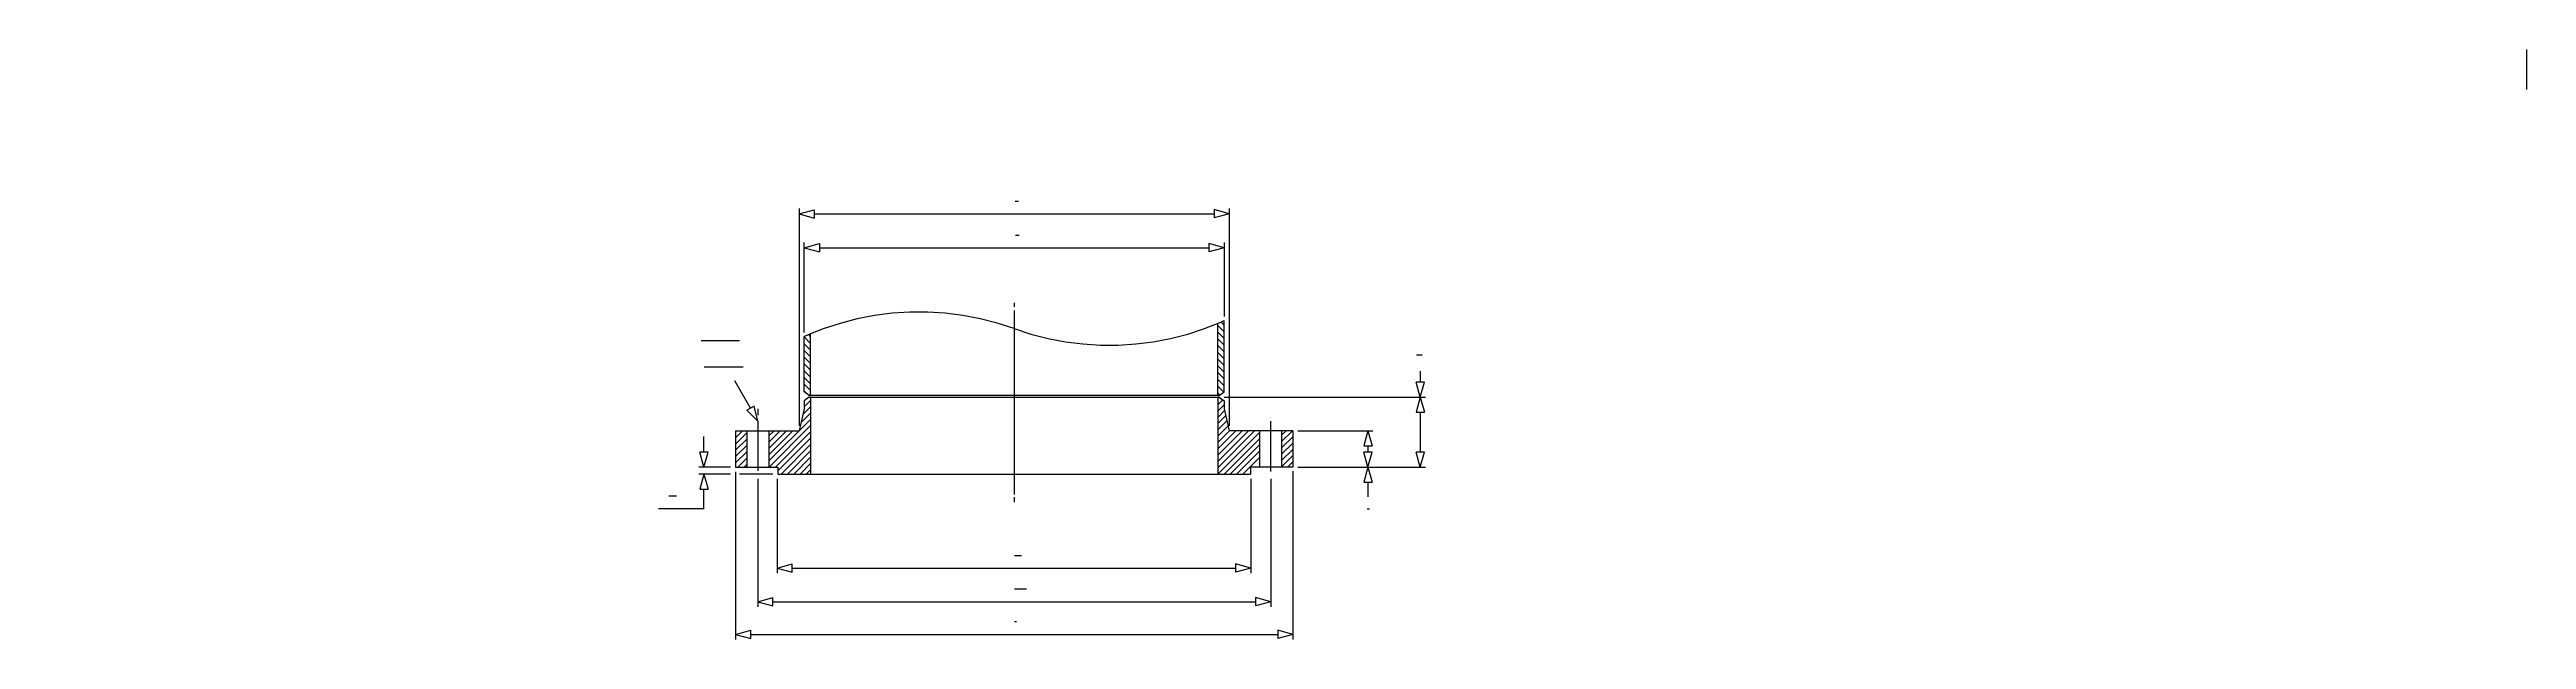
# Model space of a CAD drawing. Extents: x -623 to 3272, y 275 to 1203.
import ezdxf

# ---------------------------------------------------------------- set-up
doc = ezdxf.new("R2010")
doc.units = 0
doc.header["$MEASUREMENT"] = 0
doc.layers.get('0').update_dxf_attribs({"linetype": 'CONTINUOUS'})
doc.layers.add('-1', color=7, linetype='CONTINUOUS')
doc.layers.add('1', color=7, linetype='CONTINUOUS')

msp = doc.modelspace()

# ---------------------------------------------------------------- linework, layer by layer
at = {"layer": '-1', "color": 3, "linetype": 'Continuous'}
for p, q in [((579.8, 944.9), (1208.4, 944.9)), ((564.1, 891.4), (587.8, 897.9)), ((587.8, 897.9), (587.8, 884.8)), ((1224.1, 891.4), (1200.4, 897.9)), ((1200.4, 897.9), (1200.4, 884.8)), ((564.1, 891.4), (587.8, 884.8)), ((587.8, 891.4), (1200.4, 891.4)), ((1224.1, 891.4), (1200.4, 884.8)), ((479.4, 639.1), (454.9, 682.2)), ((485.1, 642.3), (473.7, 635.8)), ((491.1, 618.5), (473.7, 635.8)), ((491.1, 618.5), (485.1, 642.3)), ((406.4, 570.2), (406.4, 594.4)), ((1340.1, 603.6), (1458.1, 603.6)), ((448.1, 546.5), (398.4, 546.5)), ((406.4, 546.5), (399.8, 570.2)), ((412.9, 570.2), (399.8, 570.2)), ((406.4, 546.5), (412.9, 570.2)), ((448, 535.6), (398.4, 535.6)), ((406.4, 535.6), (399.8, 511.9)), ((399.8, 511.9), (412.9, 511.9)), ((406.4, 535.6), (412.9, 511.9)), ((406.4, 481.1), (406.4, 511.9)), ((456.1, 538.9), (456.1, 275.5)), ((514.6, 535.6), (462.3, 535.6)), ((491.1, 528), (491.1, 326.9)), ((521.5, 528), (521.5, 379.6)), ((1266, 528), (1266, 379.6)), ((1297.4, 528), (1297.4, 326.9)), ((1332.1, 540.3), (1332.1, 275.5)), ((406.4, 481.1), (335.1, 481.1)), ((521.5, 387.6), (545.2, 394.2)), ((545.2, 381.1), (545.2, 394.2)), ((1266, 387.6), (1242.3, 394.2)), ((1242.3, 394.2), (1242.3, 381.1)), ((521.5, 387.6), (545.2, 381.1)), ((545.2, 387.6), (1242.3, 387.6)), ((1266, 387.6), (1242.3, 381.1)), ((491.1, 334.9), (514.8, 341.4)), ((491.1, 334.9), (514.8, 328.3)), ((514.8, 328.3), (514.8, 341.4)), ((514.8, 334.9), (1273.7, 334.9)), ((1297.4, 334.9), (1273.7, 341.4)), ((1273.7, 341.4), (1273.7, 328.3)), ((1297.4, 334.9), (1273.7, 328.3)), ((456.1, 283.5), (479.8, 290)), ((456.1, 283.5), (479.8, 276.9)), ((479.8, 276.9), (479.8, 290)), ((479.8, 283.5), (1308.4, 283.5)), ((1332.1, 283.5), (1308.4, 290)), ((1308.4, 290), (1308.4, 276.9)), ((1332.1, 283.5), (1308.4, 276.9))]:
    msp.add_line(p, q, dxfattribs=at)
at = {"layer": '-1', "color": 5, "linetype": 'Continuous'}
for p, q in [((895.9, 964.9), (900.9, 964.9)), ((896.1, 911.4), (902.1, 911.4)), ((1526.8, 723), (1535.8, 723)), ((351.2, 501.2), (363.2, 501.2)), ((1448.9, 480.9), (1452.9, 480.9)), ((894.5, 407.6), (905.5, 407.6)), ((894.5, 354.9), (913.5, 354.9)), ((894.6, 303.5), (897.6, 303.5))]:
    msp.add_line(p, q, dxfattribs=at)
at = {"layer": '-1', "color": 2, "linetype": 'Continuous'}
for p, q in [((402.1, 745.4), (462.1, 745.4)), ((406.9, 704.4), (467.9, 704.4))]:
    msp.add_line(p, q, dxfattribs=at)
at = {"layer": '-1', "color": 7, "linetype": 'Continuous'}
for p, q in [((564.1, 637.9), (556.1, 603.6)), ((571.7, 656.6), (564.1, 650.8)), ((564.1, 650.8), (564.1, 637.9)), ((571.7, 656.6), (574.1, 656.6)), ((571.7, 656.6), (574.1, 656.6)), ((574.1, 656.6), (574.1, 535.6)), ((456.1, 603.6), (556.1, 603.6)), ((473.6, 603.6), (473.6, 546.5)), ((508.6, 603.6), (508.6, 546.5)), ((1332.1, 603.6), (1232.1, 603.6)), ((1279.6, 603.6), (1279.6, 546.5)), ((1314.6, 603.6), (1314.6, 546.5)), ((456.1, 546.5), (522.6, 546.5)), ((1332.1, 546.5), (1265.6, 546.5)), ((522.6, 535.6), (1265.6, 535.6))]:
    msp.add_line(p, q, dxfattribs=at)
at = {"layer": '1', "color": 3, "linetype": 'Continuous'}
for p, q in [((3271.8, 1203.1), (3271.8, 1140.4)), ((556.1, 952.9), (556.1, 611.6)), ((556.1, 944.6), (579.8, 951.1)), ((556.1, 944.6), (579.8, 938)), ((579.8, 951.1), (579.8, 938)), ((579.8, 951.1), (579.8, 938)), ((1232.1, 944.9), (1208.4, 951.5)), ((1208.4, 951.5), (1208.4, 938.3)), ((1232.1, 944.9), (1208.4, 938.3)), ((1232.1, 952.9), (1232.1, 611.6)), ((564.1, 758.3), (564.1, 899.4)), ((587.8, 897.9), (587.8, 884.8)), ((1224.1, 899.4), (1224.1, 783.2)), ((1532.6, 656.6), (1526.1, 680.3)), ((1539.2, 680.3), (1526.1, 680.3)), ((1532.6, 697.6), (1532.6, 680.3)), ((1532.6, 656.6), (1539.2, 680.3)), ((1224.5, 656.6), (1540.6, 656.6)), ((1532.6, 656.6), (1526.1, 632.9)), ((1526.1, 632.9), (1539.2, 632.9)), ((1532.6, 656.6), (1539.2, 632.9)), ((1532.6, 632.9), (1532.6, 570.2)), ((1450.1, 603.6), (1443.6, 579.9)), ((1450.1, 603.6), (1456.7, 579.9)), ((1339.9, 546.5), (1540.6, 546.5)), ((1443.6, 579.9), (1456.7, 579.9)), ((1450.1, 546.5), (1443.6, 570.2)), ((1456.7, 570.2), (1443.6, 570.2)), ((1450.1, 546.5), (1443.6, 522.8)), ((1450.1, 579.9), (1450.1, 570.2)), ((1450.1, 546.5), (1456.7, 570.2)), ((1450.1, 546.5), (1456.7, 522.8)), ((1532.6, 546.5), (1526.1, 570.2)), ((1539.2, 570.2), (1526.1, 570.2)), ((1532.6, 546.5), (1539.2, 570.2)), ((1443.6, 522.8), (1456.7, 522.8)), ((1450.1, 522.8), (1450.1, 500))]:
    msp.add_line(p, q, dxfattribs=at)
at = {"layer": '1', "color": 4, "linetype": 'Continuous'}
for p, q in [((647.3, 779.5), (620.3, 772.5)), ((674.6, 784.8), (647.3, 779.5)), ((702.3, 788.3), (674.6, 784.8)), ((730, 790.1), (702.3, 788.3)), ((757.9, 790.1), (730, 790.1)), ((785.7, 788.4), (757.9, 790.1)), ((813.3, 784.9), (785.7, 788.4)), ((840.7, 779.7), (813.3, 784.9)), ((867.6, 772.9), (840.7, 779.7)), ((894.1, 805), (894.1, 798.5)), ((894.1, 792.9), (894.1, 503.5)), ((568, 753.6), (564.1, 751.8)), ((564.1, 664.7), (564.1, 751.8)), ((574.1, 741.1), (564.1, 751.1)), ((574.1, 730.5), (564.1, 740.5)), ((574.1, 756.1), (568, 753.6)), ((574.1, 751.7), (571, 754.8)), ((593.9, 763.9), (574.1, 756.1)), ((574.1, 658.9), (574.1, 756.1)), ((620.3, 772.5), (593.9, 763.9)), ((894.1, 764.3), (867.6, 772.9)), ((894.1, 764.3), (920.5, 755.7)), ((920.5, 755.7), (947.4, 748.8)), ((947.4, 748.8), (974.6, 743.6)), ((974.6, 743.6), (1002.2, 740.1)), ((1002.2, 740.1), (1029.9, 738.4)), ((1057.6, 738.4), (1085.3, 740.1)), ((1085.3, 740.1), (1112.8, 743.6)), ((1112.8, 743.6), (1140.1, 748.8)), ((1140.1, 748.8), (1167, 755.7)), ((1167, 755.7), (1193.4, 764.3)), ((1193.4, 764.3), (1219.2, 774.5)), ((1214.1, 658.9), (1214.1, 772.5)), ((1224.1, 759.3), (1214.1, 769.3)), ((1224.1, 748.7), (1214.1, 758.7)), ((1224.1, 738.1), (1214.1, 748.1)), ((1219.2, 774.5), (1224.1, 776.8)), ((1224.1, 769.9), (1219.4, 774.6)), ((1224.1, 664.7), (1224.1, 776.8)), ((574.1, 719.9), (564.1, 729.9)), ((574.1, 709.3), (564.1, 719.3)), ((574.1, 698.7), (564.1, 708.7)), ((1029.9, 738.4), (1057.6, 738.4)), ((1224.1, 727.5), (1214.1, 737.5)), ((1224.1, 716.9), (1214.1, 726.9)), ((1224.1, 706.3), (1214.1, 716.3)), ((1224.1, 695.7), (1214.1, 705.7)), ((574.1, 688.1), (564.1, 698.1)), ((574.1, 677.5), (564.1, 687.5)), ((574.1, 666.9), (564.1, 676.9)), ((570.7, 659.7), (564.1, 666.2)), ((571.7, 658.9), (564.1, 664.7)), ((1224.1, 685.1), (1214.1, 695.1)), ((1224.1, 674.5), (1214.1, 684.5)), ((1223.6, 664.3), (1214.1, 673.9)), ((1217.6, 659.7), (1214.1, 663.2)), ((1216.5, 658.9), (1224.1, 664.7)), ((491.1, 638.1), (491.1, 628.3)), ((574.1, 631.5), (559.2, 616.6)), ((574.1, 641.4), (562.2, 629.5)), ((574.1, 651.3), (564.1, 641.3)), ((571.7, 658.9), (574.1, 658.9)), ((571.7, 658.9), (574.1, 658.9)), ((1216.5, 658.9), (574.1, 658.9)), ((1222, 652.4), (1214.1, 644.5)), ((1224.1, 644.6), (1214.1, 634.6)), ((1224.7, 635.3), (1214.1, 624.7)), ((1226.6, 627.3), (1214.1, 614.8)), ((467, 603.6), (456.1, 592.7)), ((473.6, 600.3), (456.1, 582.8)), ((473.6, 590.4), (456.1, 572.9)), ((491.1, 618.5), (491.1, 540.6)), ((574.1, 621.6), (508.6, 556.1)), ((546.2, 603.6), (508.6, 566)), ((536.3, 603.6), (508.6, 575.9)), ((526.4, 603.6), (508.6, 585.8)), ((516.5, 603.6), (508.6, 595.7)), ((574.1, 611.7), (508.9, 546.5)), ((574.1, 601.8), (518.8, 546.5)), ((574.1, 591.9), (522.6, 540.4)), ((1228.5, 619.2), (1214.1, 604.9)), ((1230.3, 611.2), (1214.1, 595)), ((1252.4, 603.6), (1214.1, 565.3)), ((1262.3, 603.6), (1214.1, 555.4)), ((1272.2, 603.6), (1214.1, 545.5)), ((1242.5, 603.6), (1214.1, 575.2)), ((1232.6, 603.6), (1214.1, 585.1)), ((1279.6, 601.1), (1214.1, 535.6)), ((1279.6, 591.2), (1224, 535.6)), ((1297.1, 618.5), (1297.1, 539.8)), ((1321.7, 603.6), (1314.6, 596.5)), ((1331.6, 603.6), (1314.6, 586.6)), ((1332.1, 594.2), (1314.6, 576.7)), ((1332.1, 584.3), (1314.6, 566.8)), ((473.6, 580.5), (456.1, 563)), ((473.6, 570.6), (456.1, 553.1)), ((473.6, 560.7), (459.4, 546.5)), ((473.6, 550.8), (469.3, 546.5)), ((574.1, 582), (527.7, 535.6)), ((574.1, 572.1), (537.6, 535.6)), ((574.1, 562.2), (547.5, 535.6)), ((574.1, 552.3), (557.4, 535.6)), ((1279.6, 581.3), (1233.9, 535.6)), ((1279.6, 571.4), (1243.8, 535.6)), ((1279.6, 561.5), (1253.7, 535.6)), ((1332.1, 574.4), (1314.6, 556.9)), ((1332.1, 564.5), (1314.6, 547)), ((574.1, 542.4), (567.3, 535.6)), ((894.1, 499), (894.1, 491.4))]:
    msp.add_line(p, q, dxfattribs=at)
at = {"layer": '1', "color": 7, "linetype": 'Continuous'}
for p, q in [((574.1, 656.6), (1216.5, 656.6)), ((1216.4, 656.7), (1214.1, 654.4)), ((1214.1, 656.6), (1214.1, 535.6)), ((1216.5, 656.6), (1214.1, 656.6)), ((1216.5, 656.6), (1224.1, 650.8)), ((1224.1, 650.8), (1224.1, 637.9)), ((1224.1, 637.9), (1232.1, 603.6)), ((456.1, 603.6), (456.1, 546.5)), ((1332.1, 603.6), (1332.1, 546.5)), ((522.6, 546.5), (522.6, 535.6)), ((1265.6, 546.5), (1265.6, 535.6)), ((1332.1, 554.6), (1324, 546.5))]:
    msp.add_line(p, q, dxfattribs=at)

# ---------------------------------------------------------------- texts
at = {"linetype": 'Continuous', "insert": (-623.2, 1046.2), "char_height": 0.2, "width": 16.205, "attachment_point": 1}
msp.add_mtext('        ActiveDba$(1, MainSize%, 49) = ActiveDba$(1, MainSize%, 20) & " Holes"\\P        ActiveDba$(1, MainSize%, 50) = ActiveDba$(1, MainSize%, 25) & Inchsign$ & " Dia"', dxfattribs=at)

doc.saveas('drawing.dxf')
